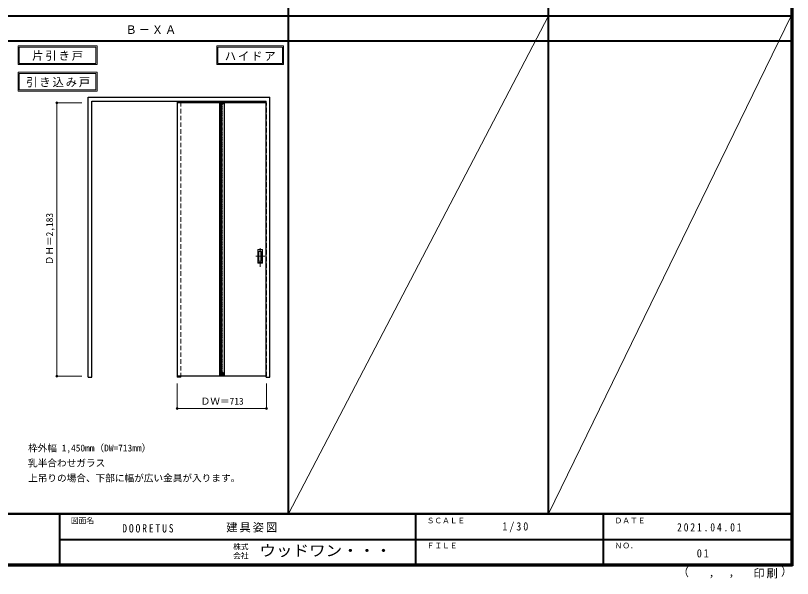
# Model space of a CAD drawing. Units: millimetres, scale not verified. Extents: x -6000 to 5700, y -4307 to 4175.
# Drawn here: x -502 to 5700, y -4307 to 186 of the extents above; entities that cross this region are included whole.
import ezdxf
from ezdxf.enums import TextEntityAlignment as Align

# ---------------------------------------------------------------- set-up
doc = ezdxf.new("R2010")
doc.units = ezdxf.units.MM
doc.header["$LTSCALE"] = 30
doc.header["$PDMODE"] = 32
doc.header["$PDSIZE"] = 15
doc.linetypes.add('CHAIN1', pattern=[8, 5, -1, 1, -1])
doc.linetypes.add('DASHED1', pattern=[1.8, 1.2, -0.6])
for name, color, linetype, lineweight in [('0-2_扉', 4, 'DASHED1', 9), ('0-3_仕上げ', 7, 'Continuous', 18), ('0-4_枠', 3, 'Continuous', 25), ('0-6_引手', 7, 'Continuous', 18), ('0-A_文字', 7, 'Continuous', 18), ('0-B_寸法', 7, 'Continuous', 9), ('0-C_ハッチ', 4, 'DASHED1', 9), ('F-1_枠', 6, 'Continuous', 40), ('F-A_文字', 7, 'Continuous', 18)]:
    doc.layers.add(name, color=color, linetype=linetype, lineweight=lineweight)
doc.styles.add('ＭＳ ゴシック', font='')
doc.styles.get('ＭＳ ゴシック').set_extended_font_data('MS Gothic')

msp = doc.modelspace()

# ---------------------------------------------------------------- linework, layer by layer
at = {"layer": '0-2_扉', "color": 3, "linetype": 'Continuous', "lineweight": 25}
for p, q in [((788, -509.75), (788, -2692.75)), ((1498, -509.75), (788, -509.75)), ((1498, -2692.75), (788, -2692.75))]:
    msp.add_line(p, q, dxfattribs=at)
at = {"layer": '0-2_扉'}
for p, q in [((788, -509.75), (788, -513.75)), ((1498, -509.75), (1501, -509.75)), ((1501, -2692.75), (1501, -509.75)), ((1498, -2692.75), (1501, -2692.75))]:
    msp.add_line(p, q, dxfattribs=at)
at = {"layer": '0-3_仕上げ', "color": 3, "lineweight": 25}
for p, q in [((1125.5, -509.75), (1125.5, -2692.75)), ((1163.5, -509.75), (1163.5, -2692.75))]:
    msp.add_line(p, q, dxfattribs=at)
at = {"layer": '0-3_仕上げ'}
for p, q in [((1125.5, -517.75), (1163.5, -517.75)), ((1125.5, -2684.75), (1163.5, -2684.75))]:
    msp.add_line(p, q, dxfattribs=at)
at = {"layer": '0-4_枠'}
for p, q in [((78, -2701.25), (78, -466.25)), ((78, -466.25), (1528, -466.25)), ((1528, -2701.25), (1528, -466.25)), ((108, -496.25), (1498, -496.25)), ((108, -2701.25), (108, -496.25)), ((1498, -2701.25), (1498, -496.25)), ((78, -2701.25), (108, -2701.25)), ((1498, -2701.25), (1528, -2701.25))]:
    msp.add_line(p, q, dxfattribs=at)
at = {"layer": '0-4_枠', "color": 4, "linetype": 'DASHED1', "lineweight": 9}
for p, q in [((788, -2701.25), (788, -496.25)), ((818, -2701.25), (818, -496.25)), ((788, -2701.25), (818, -2701.25))]:
    msp.add_line(p, q, dxfattribs=at)
at = {"layer": '0-6_引手', "linetype": 'CHAIN1'}
for p, q in [((1450, -1820.48), (1450, -1649.63)), ((1488.07, -1735.25), (1415.56, -1735.25))]:
    msp.add_line(p, q, dxfattribs=at)
at = {"layer": '0-6_引手'}
for p, q in [((1469, -1680.25), (1431, -1680.25)), ((1431, -1790.25), (1431, -1680.25)), ((1462.5, -1696.25), (1437.5, -1696.25)), ((1437.5, -1774.25), (1437.5, -1696.25)), ((1462.5, -1774.25), (1462.5, -1696.25)), ((1469, -1790.25), (1469, -1680.25)), ((1469, -1790.25), (1431, -1790.25)), ((1462.5, -1774.25), (1437.5, -1774.25))]:
    msp.add_line(p, q, dxfattribs=at)
at = {"layer": '0-6_引手', "linetype": 'DASHED1'}
for p, q in [((1434, -1786.25), (1434, -1684.25)), ((1466, -1786.25), (1434, -1786.25))]:
    msp.add_line(p, q, dxfattribs=at)
msp.add_lwpolyline([(1466, -1786.25), (1466, -1684.25), (1434, -1684.25)], dxfattribs=at)
at = {"layer": '0-A_文字'}
for p, q in [((-482, -55.5), (-482, -205.5)), ((1103.67, -55.5), (1103.67, -205.5)), ((-472, -65.5), (-472, -195.5)), ((-472, -65.5), (139.03, -65.5)), ((139.03, -65.5), (139.03, -195.5)), ((1113.67, -65.5), (1628, -65.5)), ((1628, -65.5), (1628, -195.5)), ((-482, -205.5), (149.03, -205.5)), ((-472, -195.5), (139.03, -195.5)), ((1103.67, -205.5), (1638, -205.5)), ((-482, -266.97), (-482, -416.97)), ((-472, -276.97), (-472, -406.97)), ((-472, -276.97), (139.03, -276.97)), ((139.03, -276.97), (139.03, -406.97)), ((-482, -416.97), (149.03, -416.97)), ((-472, -406.97), (139.03, -406.97))]:
    msp.add_line(p, q, dxfattribs=at)
for points in [[(-482, -55.5), (149.03, -55.5), (149.03, -205.5)], [(1103.67, -55.5), (1638, -55.5), (1638, -205.5)], [(1113.67, -65.5), (1113.67, -195.5), (1628, -195.5)], [(-482, -266.97), (149.03, -266.97), (149.03, -416.97)]]:
    msp.add_lwpolyline(points, dxfattribs=at)
at = {"layer": '0-B_寸法', "color": 4}
for p, q in [((-172, -509.75), (28, -509.75)), ((-172, -509.75), (-172, -2692.75)), ((-172, -2692.75), (28, -2692.75)), ((1501, -2951.25), (1501, -2751.25))]:
    msp.add_line(p, q, dxfattribs=at)
msp.add_lwpolyline([(1501, -2951.25), (788, -2951.25), (788, -2751.25)], dxfattribs=at)
at = {"layer": '0-B_寸法'}
for p in [(-172, -509.75), (-172, -2692.75), (788, -2951.25), (1501, -2951.25)]:
    msp.add_point(p, dxfattribs=at)
at = {"layer": '0-C_ハッチ'}
for p, q in [((1125.5, -529.46), (1137.21, -517.75)), ((1125.5, -549.26), (1157.01, -517.75)), ((1125.5, -539.36), (1147.11, -517.75)), ((1125.5, -559.16), (1163.5, -521.16)), ((1125.5, -569.06), (1163.5, -531.06)), ((1125.5, -578.96), (1163.5, -540.96)), ((1125.5, -588.86), (1163.5, -550.86)), ((1125.5, -598.76), (1163.5, -560.76)), ((1125.5, -608.66), (1163.5, -570.66)), ((1125.5, -618.56), (1163.5, -580.56)), ((1125.5, -628.46), (1163.5, -590.46)), ((1125.5, -638.36), (1163.5, -600.36)), ((1125.5, -648.25), (1163.5, -610.25)), ((1125.5, -658.15), (1163.5, -620.15)), ((1125.5, -668.05), (1163.5, -630.05)), ((1125.5, -677.95), (1163.5, -639.95)), ((1125.5, -687.85), (1163.5, -649.85)), ((1125.5, -697.75), (1163.5, -659.75)), ((1125.5, -707.65), (1163.5, -669.65)), ((1125.5, -717.55), (1163.5, -679.55)), ((1125.5, -727.45), (1163.5, -689.45)), ((1125.5, -737.35), (1163.5, -699.35)), ((1125.5, -747.25), (1163.5, -709.25)), ((1125.5, -757.15), (1163.5, -719.15)), ((1125.5, -767.05), (1163.5, -729.05)), ((1125.5, -776.95), (1163.5, -738.95)), ((1125.5, -786.85), (1163.5, -748.85)), ((1125.5, -796.75), (1163.5, -758.75)), ((1125.5, -806.65), (1163.5, -768.65)), ((1125.5, -816.55), (1163.5, -778.55)), ((1125.5, -826.45), (1163.5, -788.45)), ((1125.5, -836.35), (1163.5, -798.35)), ((1125.5, -846.24), (1163.5, -808.24)), ((1125.5, -856.14), (1163.5, -818.14)), ((1125.5, -866.04), (1163.5, -828.04)), ((1125.5, -875.94), (1163.5, -837.94)), ((1125.5, -885.84), (1163.5, -847.84)), ((1125.5, -895.74), (1163.5, -857.74)), ((1125.5, -905.64), (1163.5, -867.64)), ((1125.5, -915.54), (1163.5, -877.54)), ((1125.5, -925.44), (1163.5, -887.44)), ((1125.5, -935.34), (1163.5, -897.34)), ((1125.5, -945.24), (1163.5, -907.24)), ((1125.5, -955.14), (1163.5, -917.14)), ((1125.5, -965.04), (1163.5, -927.04)), ((1125.5, -974.94), (1163.5, -936.94)), ((1125.5, -984.84), (1163.5, -946.84)), ((1125.5, -994.74), (1163.5, -956.74)), ((1125.5, -1004.64), (1163.5, -966.64)), ((1125.5, -1014.54), (1163.5, -976.54)), ((1125.5, -1024.44), (1163.5, -986.44)), ((1125.5, -1034.34), (1163.5, -996.34)), ((1125.5, -1044.23), (1163.5, -1006.23)), ((1125.5, -1054.13), (1163.5, -1016.13)), ((1125.5, -1064.03), (1163.5, -1026.03)), ((1125.5, -1073.93), (1163.5, -1035.93)), ((1125.5, -1083.83), (1163.5, -1045.83)), ((1125.5, -1093.73), (1163.5, -1055.73)), ((1125.5, -1103.63), (1163.5, -1065.63)), ((1125.5, -1113.53), (1163.5, -1075.53)), ((1125.5, -1123.43), (1163.5, -1085.43)), ((1125.5, -1133.33), (1163.5, -1095.33)), ((1125.5, -1143.23), (1163.5, -1105.23)), ((1125.5, -1153.13), (1163.5, -1115.13)), ((1125.5, -1163.03), (1163.5, -1125.03)), ((1125.5, -1172.93), (1163.5, -1134.93)), ((1125.5, -1182.83), (1163.5, -1144.83)), ((1125.5, -1192.73), (1163.5, -1154.73)), ((1125.5, -1202.63), (1163.5, -1164.63)), ((1125.5, -1212.53), (1163.5, -1174.53)), ((1125.5, -1222.43), (1163.5, -1184.43)), ((1125.5, -1232.33), (1163.5, -1194.33)), ((1125.5, -1242.22), (1163.5, -1204.22)), ((1125.5, -1252.12), (1163.5, -1214.12)), ((1125.5, -1262.02), (1163.5, -1224.02)), ((1125.5, -1271.92), (1163.5, -1233.92)), ((1125.5, -1281.82), (1163.5, -1243.82)), ((1125.5, -1291.72), (1163.5, -1253.72)), ((1125.5, -1301.62), (1163.5, -1263.62)), ((1125.5, -1311.52), (1163.5, -1273.52)), ((1125.5, -1321.42), (1163.5, -1283.42)), ((1125.5, -1331.32), (1163.5, -1293.32)), ((1125.5, -1341.22), (1163.5, -1303.22)), ((1125.5, -1351.12), (1163.5, -1313.12)), ((1125.5, -1361.02), (1163.5, -1323.02)), ((1125.5, -1370.92), (1163.5, -1332.92)), ((1125.5, -1380.82), (1163.5, -1342.82)), ((1125.5, -1390.72), (1163.5, -1352.72)), ((1125.5, -1400.62), (1163.5, -1362.62)), ((1125.5, -1410.52), (1163.5, -1372.52)), ((1125.5, -1420.42), (1163.5, -1382.42)), ((1125.5, -1430.31), (1163.5, -1392.31)), ((1125.5, -1440.21), (1163.5, -1402.21)), ((1125.5, -1450.11), (1163.5, -1412.11)), ((1125.5, -1460.01), (1163.5, -1422.01)), ((1125.5, -1469.91), (1163.5, -1431.91)), ((1125.5, -1479.81), (1163.5, -1441.81)), ((1125.5, -1489.71), (1163.5, -1451.71)), ((1125.5, -1499.61), (1163.5, -1461.61)), ((1125.5, -1509.51), (1163.5, -1471.51)), ((1125.5, -1519.41), (1163.5, -1481.41)), ((1125.5, -1529.31), (1163.5, -1491.31)), ((1125.5, -1539.21), (1163.5, -1501.21)), ((1125.5, -1549.11), (1163.5, -1511.11)), ((1125.5, -1559.01), (1163.5, -1521.01)), ((1125.5, -1568.91), (1163.5, -1530.91)), ((1125.5, -1578.81), (1163.5, -1540.81)), ((1125.5, -1588.71), (1163.5, -1550.71)), ((1125.5, -1598.61), (1163.5, -1560.61)), ((1125.5, -1608.51), (1163.5, -1570.51)), ((1125.5, -1618.41), (1163.5, -1580.41)), ((1125.5, -1628.3), (1163.5, -1590.3)), ((1125.5, -1638.2), (1163.5, -1600.2)), ((1125.5, -1648.1), (1163.5, -1610.1)), ((1125.5, -1658), (1163.5, -1620)), ((1125.5, -1667.9), (1163.5, -1629.9)), ((1125.5, -1677.8), (1163.5, -1639.8)), ((1125.5, -1687.7), (1163.5, -1649.7)), ((1125.5, -1697.6), (1163.5, -1659.6)), ((1125.5, -1707.5), (1163.5, -1669.5)), ((1125.5, -1717.4), (1163.5, -1679.4)), ((1125.5, -1727.3), (1163.5, -1689.3)), ((1125.5, -1737.2), (1163.5, -1699.2)), ((1125.5, -1747.1), (1163.5, -1709.1)), ((1125.5, -1757), (1163.5, -1719)), ((1125.5, -1766.9), (1163.5, -1728.9)), ((1125.5, -1776.8), (1163.5, -1738.8)), ((1125.5, -1786.7), (1163.5, -1748.7)), ((1125.5, -1796.6), (1163.5, -1758.6)), ((1125.5, -1806.5), (1163.5, -1768.5)), ((1125.5, -1816.4), (1163.5, -1778.4)), ((1125.5, -1826.29), (1163.5, -1788.29)), ((1125.5, -1836.19), (1163.5, -1798.19)), ((1125.5, -1846.09), (1163.5, -1808.09)), ((1125.5, -1855.99), (1163.5, -1817.99)), ((1125.5, -1865.89), (1163.5, -1827.89)), ((1125.5, -1875.79), (1163.5, -1837.79)), ((1125.5, -1885.69), (1163.5, -1847.69)), ((1125.5, -1895.59), (1163.5, -1857.59)), ((1125.5, -1905.49), (1163.5, -1867.49)), ((1125.5, -1915.39), (1163.5, -1877.39)), ((1125.5, -1925.29), (1163.5, -1887.29)), ((1125.5, -1935.19), (1163.5, -1897.19)), ((1125.5, -1945.09), (1163.5, -1907.09)), ((1125.5, -1954.99), (1163.5, -1916.99)), ((1125.5, -1964.89), (1163.5, -1926.89)), ((1125.5, -1974.79), (1163.5, -1936.79)), ((1125.5, -1984.69), (1163.5, -1946.69)), ((1125.5, -1994.59), (1163.5, -1956.59)), ((1125.5, -2004.49), (1163.5, -1966.49)), ((1125.5, -2014.39), (1163.5, -1976.39)), ((1125.5, -2024.28), (1163.5, -1986.28)), ((1125.5, -2034.18), (1163.5, -1996.18)), ((1125.5, -2044.08), (1163.5, -2006.08)), ((1125.5, -2053.98), (1163.5, -2015.98)), ((1125.5, -2063.88), (1163.5, -2025.88)), ((1125.5, -2073.78), (1163.5, -2035.78)), ((1125.5, -2083.68), (1163.5, -2045.68)), ((1125.5, -2093.58), (1163.5, -2055.58)), ((1125.5, -2103.48), (1163.5, -2065.48)), ((1125.5, -2113.38), (1163.5, -2075.38)), ((1125.5, -2123.28), (1163.5, -2085.28)), ((1125.5, -2133.18), (1163.5, -2095.18)), ((1125.5, -2143.08), (1163.5, -2105.08)), ((1125.5, -2152.98), (1163.5, -2114.98)), ((1125.5, -2162.88), (1163.5, -2124.88)), ((1125.5, -2172.78), (1163.5, -2134.78)), ((1125.5, -2182.68), (1163.5, -2144.68)), ((1125.5, -2192.58), (1163.5, -2154.58)), ((1125.5, -2202.48), (1163.5, -2164.48)), ((1125.5, -2212.38), (1163.5, -2174.38)), ((1125.5, -2222.27), (1163.5, -2184.27)), ((1125.5, -2232.17), (1163.5, -2194.17)), ((1125.5, -2242.07), (1163.5, -2204.07)), ((1125.5, -2251.97), (1163.5, -2213.97)), ((1125.5, -2261.87), (1163.5, -2223.87)), ((1125.5, -2271.77), (1163.5, -2233.77)), ((1125.5, -2281.67), (1163.5, -2243.67)), ((1125.5, -2291.57), (1163.5, -2253.57)), ((1125.5, -2301.47), (1163.5, -2263.47)), ((1125.5, -2311.37), (1163.5, -2273.37)), ((1125.5, -2321.27), (1163.5, -2283.27)), ((1125.5, -2331.17), (1163.5, -2293.17)), ((1125.5, -2341.07), (1163.5, -2303.07)), ((1125.5, -2350.97), (1163.5, -2312.97)), ((1125.5, -2360.87), (1163.5, -2322.87)), ((1125.5, -2370.77), (1163.5, -2332.77)), ((1125.5, -2380.67), (1163.5, -2342.67)), ((1125.5, -2390.57), (1163.5, -2352.57)), ((1125.5, -2400.47), (1163.5, -2362.47)), ((1125.5, -2410.36), (1163.5, -2372.36)), ((1125.5, -2420.26), (1163.5, -2382.26)), ((1125.5, -2430.16), (1163.5, -2392.16)), ((1125.5, -2440.06), (1163.5, -2402.06)), ((1125.5, -2449.96), (1163.5, -2411.96)), ((1125.5, -2459.86), (1163.5, -2421.86)), ((1125.5, -2469.76), (1163.5, -2431.76)), ((1125.5, -2479.66), (1163.5, -2441.66)), ((1125.5, -2489.56), (1163.5, -2451.56)), ((1125.5, -2499.46), (1163.5, -2461.46)), ((1125.5, -2509.36), (1163.5, -2471.36)), ((1125.5, -2519.26), (1163.5, -2481.26)), ((1125.5, -2529.16), (1163.5, -2491.16)), ((1125.5, -2539.06), (1163.5, -2501.06)), ((1125.5, -2548.96), (1163.5, -2510.96)), ((1125.5, -2558.86), (1163.5, -2520.86)), ((1125.5, -2568.76), (1163.5, -2530.76)), ((1125.5, -2578.66), (1163.5, -2540.66)), ((1125.5, -2588.56), (1163.5, -2550.56)), ((1125.5, -2598.46), (1163.5, -2560.46)), ((1125.5, -2608.35), (1163.5, -2570.35)), ((1125.5, -2618.25), (1163.5, -2580.25)), ((1125.5, -2628.15), (1163.5, -2590.15)), ((1125.5, -2638.05), (1163.5, -2600.05)), ((1125.5, -2647.95), (1163.5, -2609.95)), ((1125.5, -2657.85), (1163.5, -2619.85)), ((1125.5, -2667.75), (1163.5, -2629.75)), ((1125.5, -2677.65), (1163.5, -2639.65)), ((1128.3, -2684.75), (1163.5, -2649.55)), ((1138.2, -2684.75), (1163.5, -2659.45)), ((1148.1, -2684.75), (1163.5, -2669.35)), ((1158, -2684.75), (1163.5, -2679.25))]:
    msp.add_line(p, q, dxfattribs=at)
at = {"layer": 'F-1_枠'}
for p, q in [((1678, -3790), (1678, 4175)), ((3752, -3790), (3752, 4175)), ((5690, 4175), (5690, -4205)), ((5695, 4175), (5695, -4205)), ((5700, 4175), (5700, -4205)), ((-6000, 184.5), (5700, 184.5)), ((-6000, -15.5), (5700, -15.5)), ((5700, -3790), (-6000, -3790)), ((5700, -3795), (-6000, -3795)), ((-150, -3795), (-150, -4195)), ((2690, -3795), (2690, -4195)), ((4190, -3795), (4190, -4195)), ((-150, -3995), (5690, -3995.01)), ((5700, -4195), (-6000, -4195)), ((5700, -4200), (-6000, -4200)), ((5700, -4205), (-6000, -4205))]:
    msp.add_line(p, q, dxfattribs=at)
at = {"layer": 'F-A_文字'}
for p, q in [((1678, -3790), (3752, 184.5)), ((3752, -3790), (5690, 184.5))]:
    msp.add_line(p, q, dxfattribs=at)

# ---------------------------------------------------------------- texts
at = {"layer": '0-A_文字', "style": 'ＭＳ ゴシック'}
for s, p in [('枠外幅 1,450mm（DW=713mm）', (-402, -3310)), ('乳半合わせガラス', (-402, -3430)), ('上吊りの場合、下部に幅が広い金具が入ります。', (-402, -3550))]:
    msp.add_text(s, height=54.99, dxfattribs=at).set_placement(p, align=Align.BOTTOM_LEFT)
at = {"layer": '0-A_文字', "char_height": 65.98, "attachment_point": 7, "style": 'ＭＳ ゴシック'}
for s, insert in [('\\T1.17;Ｂ－ＸＡ', (375.5, 39.5)), ('\\T1.17;片引き戸', (-368.98, -175.5)), ('\\T1.17;ハイドア', (1168.34, -175.5)), ('\\T1.17;引き込み戸', (-417.34, -386.97))]:
    msp.add_mtext(s, dxfattribs=dict(at, insert=insert))
at = {"layer": '0-B_寸法', "style": 'ＭＳ ゴシック'}
msp.add_text('ＤＨ＝2,183', height=54.99, rotation=90, dxfattribs=at).set_placement((-187, -1807.5), align=Align.BOTTOM_LEFT)
msp.add_text('ＤＷ＝713', height=54.99, dxfattribs=at).set_placement((975.75, -2936.25), align=Align.BOTTOM_LEFT)
at = {"layer": 'F-A_文字', "style": 'ＭＳ ゴシック'}
for s, height, p in [('図面名', 43.99, (-60, -3880)), ('ＳＣＡＬＥ', 43.99, (2780, -3880)), ('ＤＡＴＥ', 43.99, (4280, -3880)), ('株式', 43.99, (1235, -4089)), ('ＦＩＬＥ', 43.99, (2780, -4080)), ('ＮＯ．', 43.99, (4280, -4080)), ('会社', 43.99, (1235, -4161)), ('（', 65.98, (4784.03, -4308.31)), ('）', 65.98, (5608.4, -4304.13)), (',', 65.98, (5031.28, -4308.31)), (',', 65.98, (5190.2, -4305.53))]:
    msp.add_text(s, height=height, dxfattribs=at).set_placement(p, align=Align.BOTTOM_LEFT)
at = {"layer": 'F-A_文字', "style": 'ＭＳ ゴシック', "width": 1.1}
msp.add_text('ウッドワン・・・', height=87.98, dxfattribs=at).set_placement((1445, -4155), align=Align.BOTTOM_LEFT)
at = {"layer": 'F-A_文字', "char_height": 65.98, "attachment_point": 7, "style": 'ＭＳ ゴシック'}
for s, insert in [('\\T1.39;\\W0.85;DOORETUS', (350, -3940.79)), ('\\T1.17;建具姿図', (1180.42, -3940)), ('\\T1.38;\\W0.9;1/30', (3383.75, -3940)), ('\\T1.39;\\W0.85;2021.04.01', (4778.75, -3932.5)), ('\\T1.36;\\W0.9;01', (4936.25, -4140)), ('\\T1.17;印刷', (5388.15, -4306.92))]:
    msp.add_mtext(s, dxfattribs=dict(at, insert=insert))

doc.saveas('drawing.dxf')
